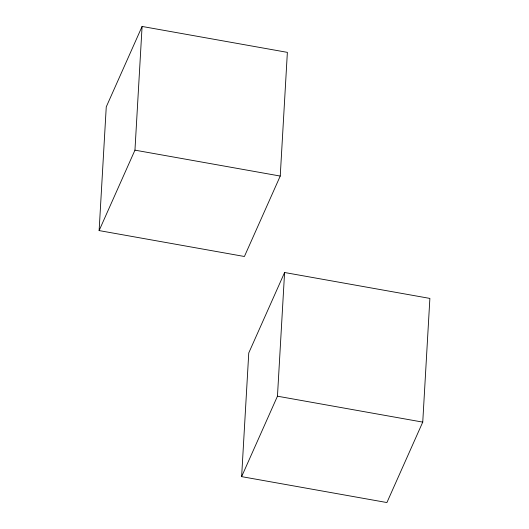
<?xml version="1.0" encoding="UTF-8"?>
<svg xmlns="http://www.w3.org/2000/svg" width="529" height="529" viewBox="0 0 529 529"><rect width="100%" height="100%" fill="white"/><g stroke="black" fill="none" stroke-linecap="round" stroke-linejoin="round"><path stroke-width="0.79" d="M99.121 230.584L106.256 106.884L142.089 26.45L287.373 52.364L280.238 176.058L244.405 256.492L99.121 230.584L134.955 150.15L142.089 26.45M241.627 476.636L248.762 352.942L284.595 272.508L429.879 298.416L422.744 422.116L386.911 502.55L241.627 476.636L277.461 396.201L284.595 272.508M134.955 150.15L280.238 176.058M277.461 396.201L422.744 422.116"/></g></svg>
